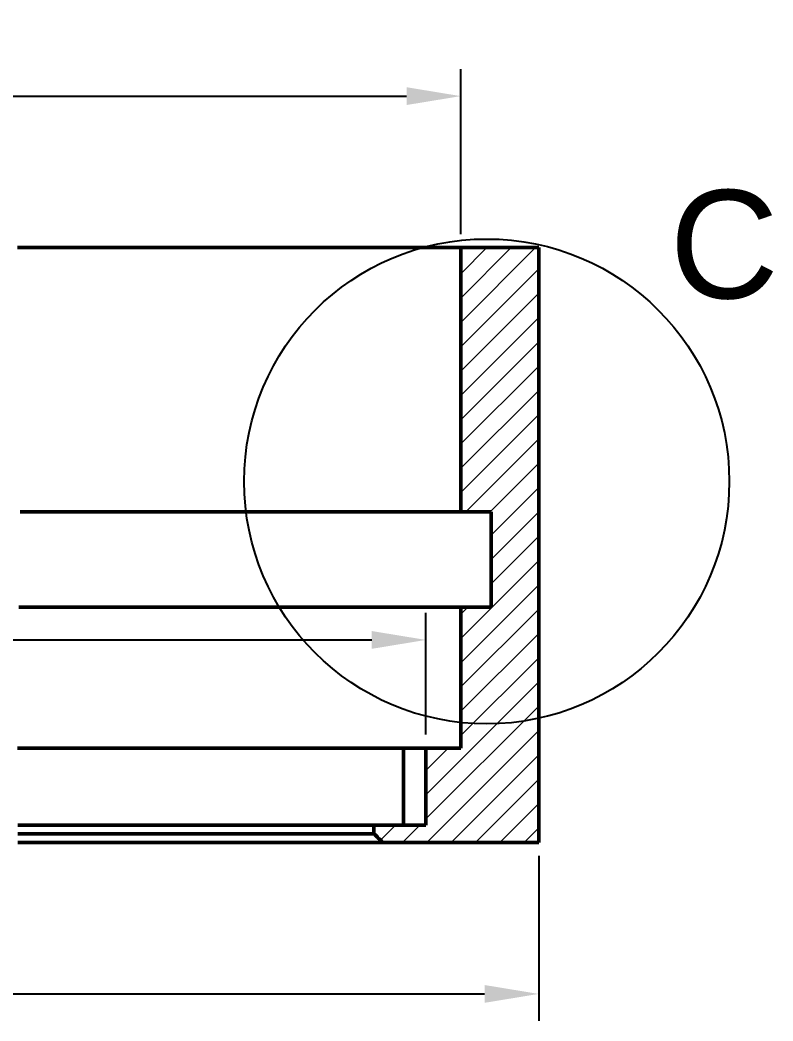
# Model space of a CAD drawing. Header units: millimetres. Extents: x 0 to 900, y 0 to 148.
# Drawn here: x 277.13 to 294.51, y 28.14 to 51.26 of the extents above; entities that cross this region are included whole.
import ezdxf
from ezdxf.enums import TextEntityAlignment as Align

# ---------------------------------------------------------------- set-up
doc = ezdxf.new("R2010")
doc.units = ezdxf.units.MM
doc.header["$LTSCALE"] = 0.125
for name, color, linetype, lineweight in [('DETAIL_BOUNDARY', 7, 'Continuous', 25), ('DIM', 7, 'Continuous', 18), ('SECTION_HATCH', 8, 'Continuous', 13), ('TEXT', 7, 'Continuous', 25), ('VISIBLE', 7, 'Continuous', 50)]:
    doc.layers.add(name, color=color, linetype=linetype, lineweight=lineweight)
doc.styles.add('LiberationSans', font='LiberationSans-Regular.ttf')
doc.dimstyles.new('ISO', dxfattribs={"dimscale": 0.5, "dimtxt": 2.5, "dimasz": 2.5, "dimexe": 1.25, "dimexo": 0.625, "dimtad": 1, "dimdsep": 46, "dimtxsty": 'LiberationSans', "dimcen": 0, "dimazin": 3, "dimtfac": 1, "dimtmove": 0, "dimatfit": 3})

msp = doc.modelspace()

# ---------------------------------------------------------------- hatches: boundary and pattern name
at = {"layer": 'SECTION_HATCH'}
h = msp.add_hatch(dxfattribs=at)
h.set_pattern_fill('ANSI31', scale=0.125)
h.paths.add_polyline_path([(289.1, 46), (289.1, 45.95), (289.1, 45.9), (289.1, 45.85), (289.1, 45.8), (289.1, 45.75), (289.1, 45.7), (289.1, 45.65), (289.1, 45.6), (289.1, 45.55), (289.1, 45.5), (289.1, 45.45), (289.1, 45.4), (289.1, 45.35), (289.1, 45.3), (289.1, 45.25), (289.1, 45.2), (289.1, 45.15), (289.1, 45.1), (289.1, 45.05), (289.1, 45), (289.1, 44.95), (289.1, 44.9), (289.1, 44.85), (289.1, 44.8), (289.1, 44.75), (289.1, 44.7), (289.1, 44.65), (289.1, 44.6), (289.1, 44.55), (289.1, 44.5), (289.1, 44.45), (289.1, 44.4), (289.1, 44.349), (289.1, 44.299), (289.1, 44.249), (289.1, 44.199), (289.1, 44.149), (289.1, 44.099), (289.1, 44.049), (289.1, 43.999), (289.1, 43.949), (289.1, 43.899), (289.1, 43.849), (289.1, 43.799), (289.1, 43.749), (289.1, 43.699), (289.1, 43.649), (289.1, 43.599), (289.1, 43.549), (289.1, 43.499), (289.1, 43.449), (289.1, 43.399), (289.1, 43.349), (289.1, 43.299), (289.1, 43.249), (289.1, 43.199), (289.1, 43.149), (289.1, 43.099), (289.1, 43.049), (289.1, 42.999), (289.1, 42.949), (289.1, 42.899), (289.1, 42.849), (289.1, 42.799), (289.1, 42.749), (289.1, 42.699), (289.1, 42.649), (289.1, 42.599), (289.1, 42.549), (289.1, 42.499), (289.1, 42.449), (289.1, 42.399), (289.1, 42.349), (289.1, 42.299), (289.1, 42.249), (289.1, 42.199), (289.1, 42.149), (289.1, 42.099), (289.1, 42.049), (289.1, 41.999), (289.1, 41.949), (289.1, 41.899), (289.1, 41.849), (289.1, 41.799), (289.1, 41.749), (289.1, 41.699), (289.1, 41.649), (289.1, 41.599), (289.1, 41.549), (289.1, 41.499), (289.1, 41.449), (289.1, 41.399), (289.1, 41.349), (289.1, 41.299), (289.1, 41.249), (289.1, 41.199), (289.1, 41.148), (289.1, 41.098), (289.1, 41.048), (289.1, 40.998), (289.1, 40.948), (289.1, 40.898), (289.1, 40.848), (289.1, 40.798), (289.1, 40.748), (289.1, 40.698), (289.1, 40.648), (289.1, 40.598), (289.1, 40.548), (289.1, 40.498), (289.1, 40.448), (289.1, 40.398), (289.1, 40.348), (289.1, 40.298), (289.1, 40.248), (289.1, 40.198), (289.1, 40.148), (289.1, 40.098), (289.1, 40.048), (289.1, 39.998), (289.1, 39.948), (289.1, 39.898), (289.1, 39.848), (289.1, 39.798), (289.1, 39.748), (289.1, 39.698), (289.1, 39.648), (289.1, 39.598), (289.1, 39.548), (289.1, 39.498), (289.1, 39.448), (289.1, 39.398), (289.1, 39.348), (289.1, 39.298), (289.1, 39.248), (289.1, 39.198), (289.1, 39.148), (289.1, 39.098), (289.1, 39.048), (289.1, 38.998), (289.1, 38.948), (289.1, 38.898), (289.1, 38.848), (289.1, 38.798), (289.1, 38.748), (289.1, 38.698), (289.1, 38.648), (289.1, 38.598), (289.1, 38.548), (289.1, 38.498), (289.1, 38.448), (289.1, 38.398), (289.1, 38.348), (289.1, 38.298), (289.1, 38.248), (289.1, 38.198), (289.1, 38.148), (289.1, 38.098), (289.1, 38.048), (289.1, 37.998), (289.1, 37.947), (289.1, 37.897), (289.1, 37.847), (289.1, 37.797), (289.1, 37.747), (289.1, 37.697), (289.1, 37.647), (289.1, 37.597), (289.1, 37.547), (289.1, 37.497), (289.1, 37.447), (289.1, 37.397), (289.1, 37.347), (289.1, 37.297), (289.1, 37.247), (289.1, 37.197), (289.1, 37.147), (289.1, 37.097), (289.1, 37.047), (289.1, 36.997), (289.1, 36.947), (289.1, 36.897), (289.1, 36.847), (289.1, 36.797), (289.1, 36.747), (289.1, 36.697), (289.1, 36.647), (289.1, 36.597), (289.1, 36.547), (289.1, 36.497), (289.1, 36.447), (289.1, 36.397), (289.1, 36.347), (289.1, 36.297), (289.1, 36.247), (289.1, 36.197), (289.1, 36.147), (289.1, 36.097), (289.1, 36.047), (289.1, 35.997), (289.1, 35.947), (289.1, 35.897), (289.1, 35.847), (289.1, 35.797), (289.1, 35.747), (289.1, 35.697), (289.1, 35.647), (289.1, 35.597), (289.1, 35.547), (289.1, 35.497), (289.1, 35.447), (289.1, 35.397), (289.1, 35.347), (289.1, 35.297), (289.1, 35.247), (289.1, 35.197), (289.1, 35.147), (289.1, 35.097), (289.1, 35.047), (289.1, 34.997), (289.1, 34.947), (289.1, 34.897), (289.1, 34.847), (289.1, 34.797), (289.1, 34.746), (289.1, 34.696), (289.1, 34.646), (289.1, 34.596), (289.1, 34.546), (289.1, 34.496), (289.1, 34.446), (289.1, 34.396), (289.1, 34.346), (289.1, 34.296), (289.1, 34.246), (289.1, 34.196), (289.1, 34.146), (289.1, 34.096), (289.1, 34.046), (289.1, 33.996), (289.1, 33.946), (289.1, 33.896), (289.1, 33.846), (289.1, 33.796), (289.1, 33.746), (289.1, 33.696), (289.1, 33.646), (289.1, 33.596), (289.1, 33.546), (289.1, 33.496), (289.1, 33.446), (289.1, 33.396), (289.1, 33.346), (289.1, 33.296), (289.1, 33.246), (289.1, 33.196), (289.1, 33.146), (289.1, 33.096), (289.1, 33.046), (289.1, 32.996), (289.1, 32.946), (289.1, 32.896), (289.1, 32.846), (289.1, 32.796), (289.1, 32.746), (289.1, 32.696), (289.1, 32.646), (289.1, 32.596), (289.1, 32.546), (289.1, 32.496), (289.1, 32.446), (289.1, 32.396), (289.1, 32.346), (289.1, 32.296), (289.082, 32.264), (289.032, 32.264), (288.982, 32.264), (288.932, 32.264), (288.882, 32.264), (288.832, 32.264), (288.782, 32.264), (288.732, 32.264), (288.682, 32.264), (288.632, 32.264), (288.582, 32.264), (288.532, 32.264), (288.482, 32.264), (288.432, 32.264), (288.382, 32.264), (288.331, 32.264), (288.281, 32.264), (288.231, 32.264), (288.181, 32.264), (288.131, 32.264), (288.081, 32.264), (288.031, 32.264), (287.981, 32.264), (287.931, 32.264), (287.881, 32.264), (287.831, 32.264), (287.781, 32.264), (287.731, 32.264), (287.681, 32.264), (287.631, 32.264), (287.581, 32.264), (287.531, 32.264), (287.481, 32.264), (287.431, 32.264), (287.381, 32.264), (287.331, 32.264), (287.281, 32.264), (287.231, 32.264), (287.181, 32.264), (287.131, 32.264), (287.081, 32.264), (287.031, 32.264), (286.981, 32.264), (286.931, 32.264), (286.881, 32.264), (286.831, 32.264), (286.781, 32.264), (286.731, 32.264), (286.681, 32.264), (286.631, 32.264), (286.581, 32.264), (286.531, 32.264), (286.481, 32.264), (286.431, 32.264), (286.381, 32.264), (286.331, 32.264), (286.281, 32.264), (286.231, 32.264), (286.181, 32.264), (286.131, 32.264), (286.081, 32.264), (286.031, 32.264), (285.981, 32.264), (285.931, 32.264), (285.881, 32.264), (285.831, 32.264), (285.781, 32.264), (285.731, 32.264), (285.681, 32.264), (285.631, 32.264), (285.581, 32.264), (285.531, 32.264), (285.485, 32.275), (285.45, 32.311), (285.415, 32.346), (285.379, 32.382), (285.344, 32.417), (285.308, 32.452), (285.297, 32.497), (285.297, 32.547), (285.297, 32.597), (285.297, 32.647), (285.33, 32.664), (285.38, 32.664), (285.43, 32.664), (285.48, 32.664), (285.53, 32.664), (285.58, 32.664), (285.63, 32.664), (285.68, 32.664), (285.73, 32.664), (285.78, 32.664), (285.83, 32.664), (285.88, 32.664), (285.93, 32.664), (285.98, 32.664), (286.03, 32.664), (286.08, 32.664), (286.13, 32.664), (286.181, 32.664), (286.231, 32.664), (286.281, 32.664), (286.331, 32.664), (286.381, 32.664), (286.431, 32.664), (286.481, 32.664), (286.497, 32.698), (286.497, 32.748), (286.497, 32.798), (286.497, 32.848), (286.497, 32.898), (286.497, 32.948), (286.497, 32.998), (286.497, 33.048), (286.497, 33.098), (286.497, 33.148), (286.497, 33.198), (286.497, 33.248), (286.497, 33.298), (286.497, 33.348), (286.497, 33.398), (286.497, 33.448), (286.497, 33.498), (286.497, 33.548), (286.497, 33.598), (286.497, 33.648), (286.497, 33.698), (286.497, 33.748), (286.497, 33.798), (286.497, 33.848), (286.497, 33.898), (286.497, 33.948), (286.497, 33.998), (286.497, 34.048), (286.497, 34.098), (286.497, 34.148), (286.497, 34.198), (286.497, 34.248), (286.497, 34.298), (286.497, 34.348), (286.497, 34.398), (286.505, 34.44), (286.555, 34.44), (286.605, 34.44), (286.655, 34.44), (286.705, 34.44), (286.755, 34.44), (286.805, 34.44), (286.855, 34.44), (286.905, 34.44), (286.955, 34.44), (287.005, 34.44), (287.055, 34.44), (287.105, 34.44), (287.155, 34.44), (287.205, 34.44), (287.255, 34.44), (287.3, 34.445), (287.3, 34.495), (287.3, 34.545), (287.3, 34.595), (287.3, 34.645), (287.3, 34.695), (287.3, 34.746), (287.3, 34.796), (287.3, 34.846), (287.3, 34.896), (287.3, 34.946), (287.3, 34.996), (287.3, 35.046), (287.3, 35.096), (287.3, 35.146), (287.3, 35.196), (287.3, 35.246), (287.3, 35.296), (287.3, 35.346), (287.3, 35.396), (287.3, 35.446), (287.3, 35.496), (287.3, 35.546), (287.3, 35.596), (287.3, 35.646), (287.3, 35.696), (287.3, 35.746), (287.3, 35.796), (287.3, 35.846), (287.3, 35.896), (287.3, 35.946), (287.3, 35.996), (287.3, 36.046), (287.3, 36.096), (287.3, 36.146), (287.3, 36.196), (287.3, 36.246), (287.3, 36.296), (287.3, 36.346), (287.3, 36.396), (287.3, 36.446), (287.3, 36.496), (287.3, 36.546), (287.3, 36.596), (287.3, 36.646), (287.3, 36.696), (287.3, 36.746), (287.3, 36.796), (287.3, 36.846), (287.3, 36.896), (287.3, 36.946), (287.3, 36.996), (287.3, 37.046), (287.3, 37.096), (287.3, 37.146), (287.3, 37.196), (287.3, 37.246), (287.3, 37.296), (287.3, 37.346), (287.3, 37.396), (287.3, 37.446), (287.3, 37.496), (287.3, 37.546), (287.3, 37.596), (287.3, 37.646), (287.3, 37.696), (287.346, 37.7), (287.396, 37.7), (287.446, 37.7), (287.496, 37.7), (287.546, 37.7), (287.597, 37.7), (287.647, 37.7), (287.697, 37.7), (287.747, 37.7), (287.797, 37.7), (287.847, 37.7), (287.897, 37.7), (287.947, 37.7), (287.997, 37.7), (288, 37.747), (288, 37.797), (288, 37.847), (288, 37.897), (288, 37.947), (288, 37.997), (288, 38.047), (288, 38.097), (288, 38.147), (288, 38.197), (288, 38.247), (288, 38.297), (288, 38.347), (288, 38.397), (288, 38.447), (288, 38.497), (288, 38.547), (288, 38.597), (288, 38.647), (288, 38.697), (288, 38.747), (288, 38.797), (288, 38.847), (288, 38.897), (288, 38.947), (288, 38.997), (288, 39.047), (288, 39.097), (288, 39.147), (288, 39.197), (288, 39.247), (288, 39.297), (288, 39.347), (288, 39.397), (288, 39.447), (288, 39.497), (288, 39.547), (288, 39.597), (288, 39.647), (288, 39.697), (288, 39.747), (288, 39.797), (288, 39.847), (288, 39.897), (287.953, 39.9), (287.903, 39.9), (287.853, 39.9), (287.803, 39.9), (287.753, 39.9), (287.703, 39.9), (287.653, 39.9), (287.603, 39.9), (287.553, 39.9), (287.503, 39.9), (287.453, 39.9), (287.402, 39.9), (287.352, 39.9), (287.302, 39.9), (287.3, 39.948), (287.3, 39.998), (287.3, 40.048), (287.3, 40.098), (287.3, 40.148), (287.3, 40.198), (287.3, 40.248), (287.3, 40.298), (287.3, 40.348), (287.3, 40.398), (287.3, 40.448), (287.3, 40.498), (287.3, 40.548), (287.3, 40.598), (287.3, 40.648), (287.3, 40.698), (287.3, 40.748), (287.3, 40.798), (287.3, 40.848), (287.3, 40.898), (287.3, 40.948), (287.3, 40.998), (287.3, 41.048), (287.3, 41.098), (287.3, 41.148), (287.3, 41.198), (287.3, 41.248), (287.3, 41.298), (287.3, 41.348), (287.3, 41.398), (287.3, 41.448), (287.3, 41.498), (287.3, 41.548), (287.3, 41.598), (287.3, 41.648), (287.3, 41.698), (287.3, 41.748), (287.3, 41.798), (287.3, 41.848), (287.3, 41.898), (287.3, 41.948), (287.3, 41.998), (287.3, 42.048), (287.3, 42.098), (287.3, 42.148), (287.3, 42.198), (287.3, 42.248), (287.3, 42.298), (287.3, 42.348), (287.3, 42.398), (287.3, 42.448), (287.3, 42.498), (287.3, 42.548), (287.3, 42.598), (287.3, 42.648), (287.3, 42.698), (287.3, 42.748), (287.3, 42.798), (287.3, 42.848), (287.3, 42.898), (287.3, 42.948), (287.3, 42.999), (287.3, 43.049), (287.3, 43.099), (287.3, 43.149), (287.3, 43.199), (287.3, 43.249), (287.3, 43.299), (287.3, 43.349), (287.3, 43.399), (287.3, 43.449), (287.3, 43.499), (287.3, 43.549), (287.3, 43.599), (287.3, 43.649), (287.3, 43.699), (287.3, 43.749), (287.3, 43.799), (287.3, 43.849), (287.3, 43.899), (287.3, 43.949), (287.3, 43.999), (287.3, 44.049), (287.3, 44.099), (287.3, 44.149), (287.3, 44.199), (287.3, 44.249), (287.3, 44.299), (287.3, 44.349), (287.3, 44.399), (287.3, 44.449), (287.3, 44.499), (287.3, 44.549), (287.3, 44.599), (287.3, 44.649), (287.3, 44.699), (287.3, 44.749), (287.3, 44.799), (287.3, 44.849), (287.3, 44.899), (287.3, 44.949), (287.3, 44.999), (287.3, 45.049), (287.3, 45.099), (287.3, 45.149), (287.3, 45.199), (287.3, 45.249), (287.3, 45.299), (287.3, 45.349), (287.3, 45.399), (287.3, 45.449), (287.3, 45.499), (287.3, 45.549), (287.3, 45.599), (287.3, 45.649), (287.3, 45.699), (287.3, 45.749), (287.3, 45.799), (287.3, 45.849), (287.3, 45.899), (287.3, 45.949), (287.3, 45.999), (287.349, 46), (287.399, 46), (287.449, 46), (287.5, 46), (287.55, 46), (287.6, 46), (287.65, 46), (287.7, 46), (287.75, 46), (287.8, 46), (287.85, 46), (287.9, 46), (287.95, 46), (288, 46), (288.05, 46), (288.1, 46), (288.15, 46), (288.2, 46), (288.25, 46), (288.3, 46), (288.35, 46), (288.4, 46), (288.45, 46), (288.5, 46), (288.55, 46), (288.6, 46), (288.65, 46), (288.7, 46), (288.75, 46), (288.8, 46), (288.85, 46), (288.9, 46), (288.95, 46), (289, 46), (289.05, 46)])

# ---------------------------------------------------------------- linework, layer by layer
at = {"layer": 'DETAIL_BOUNDARY'}
msp.add_circle((287.9, 40.6), 5.6, dxfattribs=at)
at = {"layer": 'VISIBLE'}
for p, q in [((287.3, 46), (289.1, 46)), ((287.3, 46), (287.3, 39.9)), ((289.1, 46), (289.1, 32.264)), ((287.3, 39.9), (288, 39.9)), ((288, 39.9), (288, 37.7)), ((287.3, 37.7), (288, 37.7)), ((287.3, 37.7), (287.3, 34.44)), ((285.981, 34.44), (285.981, 32.664)), ((286.497, 34.44), (287.3, 34.44)), ((286.497, 32.664), (286.497, 34.44)), ((285.297, 32.664), (286.497, 32.664)), ((285.297, 32.664), (285.297, 32.464)), ((285.497, 32.264), (289.1, 32.264))]:
    msp.add_line(p, q, dxfattribs=at)
for points in [[(277.07, 46), (277.171, 46), (277.271, 46), (277.371, 46), (277.471, 46), (277.572, 46), (277.672, 46), (277.772, 46), (277.873, 46), (277.973, 46), (278.073, 46), (278.174, 46), (278.274, 46), (278.374, 46), (278.474, 46), (278.575, 46), (278.675, 46), (278.775, 46), (278.876, 46), (278.976, 46), (279.076, 46), (279.176, 46), (279.277, 46), (279.377, 46), (279.477, 46), (279.578, 46), (279.678, 46), (279.778, 46), (279.878, 46), (279.979, 46), (280.079, 46), (280.179, 46), (280.28, 46), (280.38, 46), (280.48, 46), (280.58, 46), (280.681, 46), (280.781, 46), (280.881, 46), (280.982, 46), (281.082, 46), (281.182, 46), (281.283, 46), (281.383, 46), (281.483, 46), (281.583, 46), (281.684, 46), (281.784, 46), (281.884, 46), (281.985, 46), (282.085, 46), (282.185, 46), (282.285, 46), (282.386, 46), (282.486, 46), (282.586, 46), (282.687, 46), (282.787, 46), (282.887, 46), (282.987, 46), (283.088, 46), (283.188, 46), (283.288, 46), (283.389, 46), (283.489, 46), (283.589, 46), (283.69, 46), (283.79, 46), (283.89, 46), (283.99, 46), (284.091, 46), (284.191, 46), (284.291, 46), (284.392, 46), (284.492, 46), (284.592, 46), (284.692, 46), (284.793, 46), (284.893, 46), (284.993, 46), (285.094, 46), (285.194, 46), (285.294, 46), (285.394, 46), (285.495, 46), (285.595, 46), (285.695, 46), (285.796, 46), (285.896, 46), (285.996, 46), (286.097, 46), (286.197, 46), (286.297, 46), (286.397, 46), (286.498, 46), (286.598, 46), (286.698, 46), (286.799, 46), (286.899, 46), (286.999, 46), (287.099, 46), (287.2, 46), (287.3, 46)], [(277.127, 39.9), (277.227, 39.9), (277.328, 39.9), (277.429, 39.9), (277.529, 39.9), (277.63, 39.9), (277.731, 39.9), (277.832, 39.9), (277.932, 39.9), (278.033, 39.9), (278.134, 39.9), (278.235, 39.9), (278.335, 39.9), (278.436, 39.9), (278.537, 39.9), (278.637, 39.9), (278.738, 39.9), (278.839, 39.9), (278.94, 39.9), (279.04, 39.9), (279.141, 39.9), (279.242, 39.9), (279.343, 39.9), (279.443, 39.9), (279.544, 39.9), (279.645, 39.9), (279.745, 39.9), (279.846, 39.9), (279.947, 39.9), (280.048, 39.9), (280.148, 39.9), (280.249, 39.9), (280.35, 39.9), (280.451, 39.9), (280.551, 39.9), (280.652, 39.9), (280.753, 39.9), (280.853, 39.9), (280.954, 39.9), (281.055, 39.9), (281.156, 39.9), (281.256, 39.9), (281.357, 39.9), (281.458, 39.9), (281.559, 39.9), (281.659, 39.9), (281.76, 39.9), (281.861, 39.9), (281.961, 39.9), (282.062, 39.9), (282.163, 39.9), (282.264, 39.9), (282.364, 39.9), (282.465, 39.9), (282.566, 39.9), (282.667, 39.9), (282.767, 39.9), (282.868, 39.9), (282.969, 39.9), (283.069, 39.9), (283.17, 39.9), (283.271, 39.9), (283.372, 39.9), (283.472, 39.9), (283.573, 39.9), (283.674, 39.9), (283.775, 39.9), (283.875, 39.9), (283.976, 39.9), (284.077, 39.9), (284.177, 39.9), (284.278, 39.9), (284.379, 39.9), (284.48, 39.9), (284.58, 39.9), (284.681, 39.9), (284.782, 39.9), (284.883, 39.9), (284.983, 39.9), (285.084, 39.9), (285.185, 39.9), (285.285, 39.9), (285.386, 39.9), (285.487, 39.9), (285.588, 39.9), (285.688, 39.9), (285.789, 39.9), (285.89, 39.9), (285.991, 39.9), (286.091, 39.9), (286.192, 39.9), (286.293, 39.9), (286.393, 39.9), (286.494, 39.9), (286.595, 39.9), (286.696, 39.9), (286.796, 39.9), (286.897, 39.9), (286.998, 39.9), (287.099, 39.9), (287.199, 39.9), (287.3, 39.9)], [(277.1, 37.7), (277.2, 37.7), (277.3, 37.7), (277.4, 37.7), (277.5, 37.7), (277.6, 37.7), (277.7, 37.7), (277.8, 37.7), (277.9, 37.7), (278, 37.7), (278.1, 37.7), (278.2, 37.7), (278.3, 37.7), (278.4, 37.7), (278.5, 37.7), (278.6, 37.7), (278.7, 37.7), (278.8, 37.7), (278.9, 37.7), (279, 37.7), (279.1, 37.7), (279.2, 37.7), (279.3, 37.7), (279.4, 37.7), (279.5, 37.7), (279.6, 37.7), (279.7, 37.7), (279.8, 37.7), (279.9, 37.7), (280, 37.7), (280.1, 37.7), (280.2, 37.7), (280.3, 37.7), (280.4, 37.7), (280.5, 37.7), (280.6, 37.7), (280.7, 37.7), (280.8, 37.7), (280.9, 37.7), (281, 37.7), (281.1, 37.7), (281.2, 37.7), (281.3, 37.7), (281.4, 37.7), (281.5, 37.7), (281.6, 37.7), (281.7, 37.7), (281.8, 37.7), (281.9, 37.7), (282, 37.7), (282.1, 37.7), (282.2, 37.7), (282.3, 37.7), (282.4, 37.7), (282.5, 37.7), (282.6, 37.7), (282.7, 37.7), (282.8, 37.7), (282.9, 37.7), (283, 37.7), (283.1, 37.7), (283.2, 37.7), (283.3, 37.7), (283.4, 37.7), (283.5, 37.7), (283.6, 37.7), (283.7, 37.7), (283.8, 37.7), (283.9, 37.7), (284, 37.7), (284.1, 37.7), (284.2, 37.7), (284.3, 37.7), (284.4, 37.7), (284.5, 37.7), (284.6, 37.7), (284.7, 37.7), (284.8, 37.7), (284.9, 37.7), (285, 37.7), (285.1, 37.7), (285.2, 37.7), (285.3, 37.7), (285.4, 37.7), (285.5, 37.7), (285.6, 37.7), (285.7, 37.7), (285.8, 37.7), (285.9, 37.7), (286, 37.7), (286.1, 37.7), (286.2, 37.7), (286.3, 37.7), (286.4, 37.7), (286.5, 37.7), (286.6, 37.7), (286.7, 37.7), (286.8, 37.7), (286.9, 37.7), (287, 37.7), (287.1, 37.7), (287.2, 37.7), (287.3, 37.7)], [(277.066, 34.44), (277.166, 34.44), (277.266, 34.44), (277.366, 34.44), (277.466, 34.44), (277.566, 34.44), (277.667, 34.44), (277.767, 34.44), (277.867, 34.44), (277.967, 34.44), (278.067, 34.44), (278.167, 34.44), (278.268, 34.44), (278.368, 34.44), (278.468, 34.44), (278.568, 34.44), (278.668, 34.44), (278.768, 34.44), (278.869, 34.44), (278.969, 34.44), (279.069, 34.44), (279.169, 34.44), (279.269, 34.44), (279.369, 34.44), (279.47, 34.44), (279.57, 34.44), (279.67, 34.44), (279.77, 34.44), (279.87, 34.44), (279.971, 34.44), (280.071, 34.44), (280.171, 34.44), (280.271, 34.44), (280.371, 34.44), (280.471, 34.44), (280.572, 34.44), (280.672, 34.44), (280.772, 34.44), (280.872, 34.44), (280.972, 34.44), (281.072, 34.44), (281.173, 34.44), (281.273, 34.44), (281.373, 34.44), (281.473, 34.44), (281.573, 34.44), (281.673, 34.44), (281.774, 34.44), (281.874, 34.44), (281.974, 34.44), (282.074, 34.44), (282.174, 34.44), (282.274, 34.44), (282.375, 34.44), (282.475, 34.44), (282.575, 34.44), (282.675, 34.44), (282.775, 34.44), (282.875, 34.44), (282.976, 34.44), (283.076, 34.44), (283.176, 34.44), (283.276, 34.44), (283.376, 34.44), (283.477, 34.44), (283.577, 34.44), (283.677, 34.44), (283.777, 34.44), (283.877, 34.44), (283.977, 34.44), (284.078, 34.44), (284.178, 34.44), (284.278, 34.44), (284.378, 34.44), (284.478, 34.44), (284.578, 34.44), (284.679, 34.44), (284.779, 34.44), (284.879, 34.44), (284.979, 34.44), (285.079, 34.44), (285.179, 34.44), (285.28, 34.44), (285.38, 34.44), (285.48, 34.44), (285.58, 34.44), (285.68, 34.44), (285.78, 34.44), (285.881, 34.44), (285.981, 34.44)], [(285.981, 34.44), (286.045, 34.44), (286.11, 34.44), (286.174, 34.44), (286.239, 34.44), (286.303, 34.44), (286.368, 34.44), (286.432, 34.44), (286.497, 34.44)], [(277.075, 32.664), (277.175, 32.664), (277.275, 32.664), (277.375, 32.664), (277.476, 32.664), (277.576, 32.664), (277.676, 32.664), (277.776, 32.664), (277.877, 32.664), (277.977, 32.664), (278.077, 32.664), (278.178, 32.664), (278.278, 32.664), (278.378, 32.664), (278.478, 32.664), (278.579, 32.664), (278.679, 32.664), (278.779, 32.664), (278.879, 32.664), (278.98, 32.664), (279.08, 32.664), (279.18, 32.664), (279.28, 32.664), (279.381, 32.664), (279.481, 32.664), (279.581, 32.664), (279.682, 32.664), (279.782, 32.664), (279.882, 32.664), (279.982, 32.664), (280.083, 32.664), (280.183, 32.664), (280.283, 32.664), (280.383, 32.664), (280.484, 32.664), (280.584, 32.664), (280.684, 32.664), (280.785, 32.664), (280.885, 32.664), (280.985, 32.664), (281.085, 32.664), (281.186, 32.664), (281.286, 32.664), (281.386, 32.664), (281.486, 32.664), (281.587, 32.664), (281.687, 32.664), (281.787, 32.664), (281.888, 32.664), (281.988, 32.664), (282.088, 32.664), (282.188, 32.664), (282.289, 32.664), (282.389, 32.664), (282.489, 32.664), (282.589, 32.664), (282.69, 32.664), (282.79, 32.664), (282.89, 32.664), (282.991, 32.664), (283.091, 32.664), (283.191, 32.664), (283.291, 32.664), (283.392, 32.664), (283.492, 32.664), (283.592, 32.664), (283.692, 32.664), (283.793, 32.664), (283.893, 32.664), (283.993, 32.664), (284.094, 32.664), (284.194, 32.664), (284.294, 32.664), (284.394, 32.664), (284.495, 32.664), (284.595, 32.664), (284.695, 32.664), (284.795, 32.664), (284.896, 32.664), (284.996, 32.664), (285.096, 32.664), (285.196, 32.664), (285.297, 32.664)], [(285.981, 32.664), (286.045, 32.664), (286.11, 32.664), (286.174, 32.664), (286.239, 32.664), (286.303, 32.664), (286.368, 32.664), (286.432, 32.664), (286.497, 32.664)], [(277.075, 32.464), (277.175, 32.464), (277.275, 32.464), (277.375, 32.464), (277.476, 32.464), (277.576, 32.464), (277.676, 32.464), (277.776, 32.464), (277.877, 32.464), (277.977, 32.464), (278.077, 32.464), (278.178, 32.464), (278.278, 32.464), (278.378, 32.464), (278.478, 32.464), (278.579, 32.464), (278.679, 32.464), (278.779, 32.464), (278.879, 32.464), (278.98, 32.464), (279.08, 32.464), (279.18, 32.464), (279.28, 32.464), (279.381, 32.464), (279.481, 32.464), (279.581, 32.464), (279.682, 32.464), (279.782, 32.464), (279.882, 32.464), (279.982, 32.464), (280.083, 32.464), (280.183, 32.464), (280.283, 32.464), (280.383, 32.464), (280.484, 32.464), (280.584, 32.464), (280.684, 32.464), (280.785, 32.464), (280.885, 32.464), (280.985, 32.464), (281.085, 32.464), (281.186, 32.464), (281.286, 32.464), (281.386, 32.464), (281.486, 32.464), (281.587, 32.464), (281.687, 32.464), (281.787, 32.464), (281.888, 32.464), (281.988, 32.464), (282.088, 32.464), (282.188, 32.464), (282.289, 32.464), (282.389, 32.464), (282.489, 32.464), (282.589, 32.464), (282.69, 32.464), (282.79, 32.464), (282.89, 32.464), (282.991, 32.464), (283.091, 32.464), (283.191, 32.464), (283.291, 32.464), (283.392, 32.464), (283.492, 32.464), (283.592, 32.464), (283.692, 32.464), (283.793, 32.464), (283.893, 32.464), (283.993, 32.464), (284.094, 32.464), (284.194, 32.464), (284.294, 32.464), (284.394, 32.464), (284.495, 32.464), (284.595, 32.464), (284.695, 32.464), (284.795, 32.464), (284.896, 32.464), (284.996, 32.464), (285.096, 32.464), (285.196, 32.464), (285.297, 32.464)], [(285.497, 32.264), (285.472, 32.289), (285.447, 32.314), (285.422, 32.339), (285.397, 32.364), (285.372, 32.389), (285.347, 32.414), (285.322, 32.439), (285.297, 32.464)], [(277.074, 32.264), (277.175, 32.264), (277.275, 32.264), (277.375, 32.264), (277.475, 32.264), (277.576, 32.264), (277.676, 32.264), (277.776, 32.264), (277.876, 32.264), (277.977, 32.264), (278.077, 32.264), (278.177, 32.264), (278.277, 32.264), (278.378, 32.264), (278.478, 32.264), (278.578, 32.264), (278.679, 32.264), (278.779, 32.264), (278.879, 32.264), (278.979, 32.264), (279.08, 32.264), (279.18, 32.264), (279.28, 32.264), (279.38, 32.264), (279.481, 32.264), (279.581, 32.264), (279.681, 32.264), (279.782, 32.264), (279.882, 32.264), (279.982, 32.264), (280.082, 32.264), (280.183, 32.264), (280.283, 32.264), (280.383, 32.264), (280.483, 32.264), (280.584, 32.264), (280.684, 32.264), (280.784, 32.264), (280.884, 32.264), (280.985, 32.264), (281.085, 32.264), (281.185, 32.264), (281.286, 32.264), (281.386, 32.264), (281.486, 32.264), (281.586, 32.264), (281.687, 32.264), (281.787, 32.264), (281.887, 32.264), (281.987, 32.264), (282.088, 32.264), (282.188, 32.264), (282.288, 32.264), (282.388, 32.264), (282.489, 32.264), (282.589, 32.264), (282.689, 32.264), (282.79, 32.264), (282.89, 32.264), (282.99, 32.264), (283.09, 32.264), (283.191, 32.264), (283.291, 32.264), (283.391, 32.264), (283.491, 32.264), (283.592, 32.264), (283.692, 32.264), (283.792, 32.264), (283.893, 32.264), (283.993, 32.264), (284.093, 32.264), (284.193, 32.264), (284.294, 32.264), (284.394, 32.264), (284.494, 32.264), (284.594, 32.264), (284.695, 32.264), (284.795, 32.264), (284.895, 32.264), (284.995, 32.264), (285.096, 32.264), (285.196, 32.264), (285.296, 32.264), (285.397, 32.264), (285.497, 32.264)]]:
    msp.add_lwpolyline(points, dxfattribs=at)

# ---------------------------------------------------------------- texts
at = {"layer": 'TEXT', "style": 'LiberationSans'}
msp.add_text('C', height=2.5, dxfattribs=at).set_placement((293.38, 46.08), align=Align.MIDDLE_CENTER)

# ---------------------------------------------------------------- dimensions: what is measured, and where the dimension line sits
at = {"layer": 'DIM'}
for base, p1, p2, text in [((248.7, 49.5), (248.7, 46), (287.3, 46), '%%c<>'), ((249.503, 36.94), (249.503, 34.44), (286.497, 34.44), '%%c37'), ((246.9, 28.764), (246.9, 32.264), (289.1, 32.264), '%%c<>')]:
    msp.add_linear_dim(base=base, p1=p1, p2=p2, text=text, dimstyle='ISO', dxfattribs=at).render()

doc.saveas('drawing.dxf')
